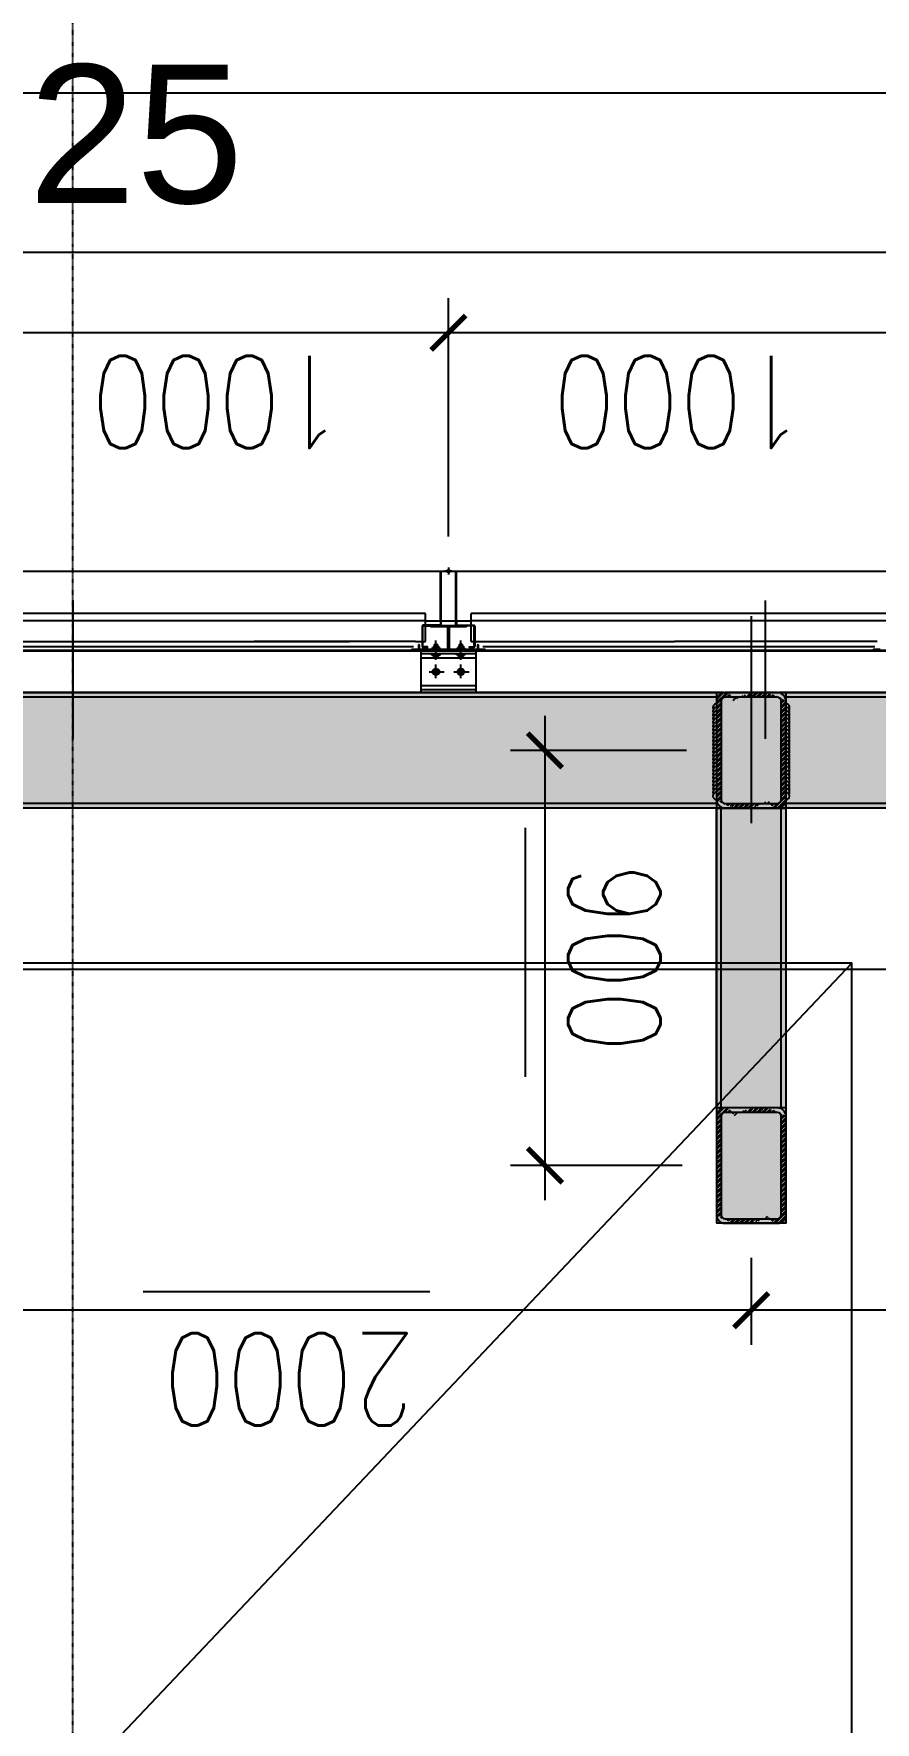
# Model space of a CAD drawing. Header units: millimetres. Extents: x 464 to 50148, y 310 to 56051.
# Drawn here: x 29175 to 30998, y 37188 to 40847 of the extents above; entities that cross this region are included whole.
import ezdxf

# ---------------------------------------------------------------- set-up
doc = ezdxf.new("R2010")
doc.units = ezdxf.units.MM
doc.linetypes.add('DASH', pattern=[0.35, 0.25, -0.1])
doc.linetypes.add('DASHDOT', pattern=[1, 0.5, -0.25, 0, -0.25])
doc.layers.get('0').update_dxf_attribs({"color": 8})
doc.layers.get('Defpoints').update_dxf_attribs({"color": 8})
for name, color, linetype in [('COL-10 Rev j', 8, 'Continuous'), ('COL-228 Rev j', 8, 'Continuous'), ('DIM', 8, 'Continuous'), ('DLN020__', 8, 'DASHDOT'), ('DLN030', 8, 'Continuous'), ('DLN280__', 8, 'Continuous'), ('DLN314__', 8, 'Continuous'), ('LOUVRE_MULLION', 8, 'Continuous'), ('USER', 8, 'Continuous')]:
    doc.layers.add(name, color=color, linetype=linetype)
doc.styles.add('SIMPLEX', font='SIMPLEX.shx', dxfattribs={"width": 0.8, "bigfont": 'chineset.shx'})
doc.styles.add('SWIS721LT450', font='swissl.ttf')
doc.dimstyles.new('HKDT-70', dxfattribs={"dimscale": 70, "dimtxt": 4, "dimasz": 1.5, "dimexe": 1.5, "dimexo": 1.5, "dimgap": 1, "dimtad": 1, "dimdec": 0, "dimlfac": 1, "dimdsep": 46, "dimtxsty": 'SIMPLEX', "dimblk": 'ARCHTICK', "dimcen": 1, "dimdle": 1.5, "dimclrd": 256, "dimclre": 256, "dimclrt": 256, "dimadec": 1, "dimazin": 3, "dimtfac": 1, "dimtdec": 0, "dimtix": 1, "dimtmove": 2, "dimatfit": 0, "dimfxl": 3, "dimlwd": -1, "dimlwe": -1, "dimarcsym": 0})
doc.dimstyles.new('INTDIM', dxfattribs={"dimscale": 200, "dimtxt": 2.25, "dimasz": 1.5, "dimexe": 1, "dimexo": 0, "dimgap": 1, "dimtad": 1, "dimdec": 0, "dimrnd": 1, "dimzin": 1, "dimdsep": 46, "dimtxsty": 'SWIS721LT450', "dimcen": 1, "dimclrd": 256, "dimclre": 256, "dimclrt": 256, "dimaunit": 1, "dimadec": 3, "dimazin": 0, "dimtfac": 1, "dimtdec": 0, "dimtix": 1, "dimtmove": 2, "dimatfit": 0, "dimfxl": 1, "dimtolj": 1, "dimtzin": 0, "dimarcsym": 0})

# ---------------------------------------------------------------- blocks, each defined once
blk = doc.blocks.new('DIMARR')
for p, q in [((-1, 0.25), (0, 0)), ((-1, 0), (0, 0)), ((0, 0), (-1, -0.25))]:
    blk.add_line(p, q)
blk = doc.blocks.new('*D140')
at = {"layer": 'Defpoints', "color": 0, "transparency": 16777216}
for p in [(37659.5, 40374.4), (20434.5, 39776.7), (37659.5, 39776.7)]:
    blk.add_point(p, dxfattribs=at)
at = {"layer": 'DLN030', "lineweight": -2, "transparency": 16777216}
for p, q in [((20434.5, 39976.7), (20434.5, 40574.4)), ((37659.5, 39976.7), (37659.5, 40574.4)), ((20634.5, 40374.4), (37459.5, 40374.4))]:
    blk.add_line(p, q, dxfattribs=at)
at = {"layer": 'DLN030', "lineweight": -2, "transparency": 16777216, "xscale": 200, "yscale": 200, "zscale": 200, "rotation": 180}
blk.add_blockref('DIMARR', (20434.5, 40374.4), dxfattribs=at)
at = {"layer": 'DLN030', "lineweight": -2, "transparency": 16777216, "xscale": 200, "yscale": 200, "zscale": 200}
blk.add_blockref('DIMARR', (37659.5, 40374.4), dxfattribs=at)
at = {"layer": 'DLN030', "transparency": 16777216, "insert": (29047, 40628.6), "char_height": 300, "attachment_point": 5, "style": 'SWIS721LT450'}
blk.add_mtext('\\A1;17225', dxfattribs=at)
blk = doc.blocks.new('250X150X10')
at = {"ltscale": 100}
h = blk.add_hatch(dxfattribs=at)
h.set_pattern_fill('ANSI32', color=256, scale=20, style=0)
h.set_pattern_definition([(45, (0, 0), (-5.30330086, 5.30330086), []), (45, (3.5355, 0), (-5.30330086, 5.30330086), [])])
h.paths.add_polyline_path([(-55896.1, -430690.8), (-55896.1, -430476.8, 0.315789), (-56010.1, -430476.8, 1), (-56046.1, -430476.8), (-56046.1, -430690.8, 0.315789), (-55932.1, -430690.8, 1)])
h.paths.add_polyline_path([(-56028.1, -430698.8), (-55914.1, -430698.8, 0.414214), (-55906.1, -430690.8), (-55906.1, -430476.8, 0.414214), (-55914.1, -430468.8), (-56028.1, -430468.8, 0.414214), (-56036.1, -430476.8), (-56036.1, -430690.8, 0.414214)], flags=16)
for points in [[(-56028.1, -430708.8), (-55914.1, -430708.8, 0.414214), (-55896.1, -430690.8), (-55896.1, -430476.8, 0.414214), (-55914.1, -430458.8), (-56028.1, -430458.8, 0.414214), (-56046.1, -430476.8), (-56046.1, -430690.8, 0.414214)], [(-56028.1, -430698.8), (-55914.1, -430698.8, 0.414214), (-55906.1, -430690.8), (-55906.1, -430476.8, 0.414214), (-55914.1, -430468.8), (-56028.1, -430468.8, 0.414214), (-56036.1, -430476.8), (-56036.1, -430690.8, 0.414214)]]:
    blk.add_lwpolyline(points, format="xyb", close=True)
blk = doc.blocks.new('cp')
at = {"layer": 'USER'}
h = blk.add_hatch(color=256, dxfattribs=at)
h.paths.add_polyline_path([(0, 0), (1, 0, 0.414214), (0, 1)])
h.paths.add_polyline_path([(0, 0), (-1, 0, 0.414214), (0, -1)])
for p, q in [((-2.5, 0), (2.5, 0)), ((0, -2.5), (0, 2.5))]:
    blk.add_line(p, q, dxfattribs=at)
blk.add_circle((0, 0), 1, dxfattribs=at)
blk = doc.blocks.new('hanfeng8')
for centre, start, end in [((-134175.9, -434457.1), 90, 270), ((-134175.9, -434465.1), 150, 270), ((-134175.9, -434473.1), 150, 270), ((-134025.9, -434457.1), 270, 90), ((-134025.9, -434465.1), 270, 30), ((-134025.9, -434473.1), 270, 30), ((-134175.9, -434481.1), 150, 270), ((-134175.9, -434489.1), 150, 270), ((-134175.9, -434497.1), 150, 270), ((-134175.9, -434505.1), 150, 270), ((-134025.9, -434481.1), 270, 30), ((-134025.9, -434489.1), 270, 30), ((-134025.9, -434497.1), 270, 30), ((-134025.9, -434505.1), 270, 30), ((-134175.9, -434513.1), 150, 270), ((-134175.9, -434521.1), 150, 270), ((-134175.9, -434529.1), 150, 270), ((-134175.9, -434537.1), 150, 270), ((-134175.9, -434545.1), 150, 270), ((-134025.9, -434513.1), 270, 30), ((-134025.9, -434521.1), 270, 30), ((-134025.9, -434529.1), 270, 30), ((-134025.9, -434537.1), 270, 30), ((-134025.9, -434545.1), 270, 30), ((-134175.9, -434553.1), 150, 270), ((-134175.9, -434561.1), 150, 270), ((-134175.9, -434569.1), 150, 270), ((-134175.9, -434577.1), 150, 270), ((-134025.9, -434553.1), 270, 30), ((-134025.9, -434561.1), 270, 30), ((-134025.9, -434569.1), 270, 30), ((-134025.9, -434577.1), 270, 30), ((-134175.9, -434585.1), 150, 270), ((-134175.9, -434593.1), 150, 270), ((-134175.9, -434601.1), 150, 270), ((-134175.9, -434609.1), 150, 270), ((-134175.9, -434617.1), 150, 270), ((-134025.9, -434585.1), 270, 30), ((-134025.9, -434593.1), 270, 30), ((-134025.9, -434601.1), 270, 30), ((-134025.9, -434609.1), 270, 30), ((-134025.9, -434617.1), 270, 30), ((-134175.9, -434625.1), 150, 270), ((-134175.9, -434633.1), 150, 270), ((-134175.9, -434641.1), 150, 270), ((-134175.9, -434649.1), 150, 270), ((-134025.9, -434625.1), 270, 30), ((-134025.9, -434633.1), 270, 30), ((-134025.9, -434641.1), 270, 30), ((-134025.9, -434649.1), 270, 30)]:
    blk.add_arc(centre, 8, start, end)
blk = doc.blocks.new('_ArchTick')
at = {"color": 0, "linetype": 'ByBlock', "const_width": 0.15}
blk.add_lwpolyline([(-0.5, -0.5), (0.5, 0.5)], dxfattribs=at)
blk = doc.blocks.new('*D44')
at = {"layer": 'Defpoints', "color": 0, "linetype": 'ByBlock', "transparency": 16777216}
for p in [(7341.9, 1601.9), (5941.9, 1413.5), (7341.9, 1413.5)]:
    blk.add_point(p, dxfattribs=at)
at = {"layer": 'DIM', "color": 6, "transparency": 16777216}
for p, q in [((5941.9, 1488.5), (5941.9, 1676.9)), ((7341.9, 1488.5), (7341.9, 1676.9)), ((5866.9, 1601.9), (7416.9, 1601.9))]:
    blk.add_line(p, q, dxfattribs=at)
at = {"layer": 'DIM', "color": 6, "linetype": 'ByBlock', "transparency": 16777216, "xscale": 75, "yscale": 75, "zscale": 75, "rotation": 180}
blk.add_blockref('_ArchTick', (5941.9, 1601.9), dxfattribs=at)
at = {"layer": 'DIM', "color": 6, "linetype": 'ByBlock', "transparency": 16777216, "xscale": 75, "yscale": 75, "zscale": 75}
blk.add_blockref('_ArchTick', (7341.9, 1601.9), dxfattribs=at)
at = {"layer": 'DIM', "color": 4, "linetype": 'ByBlock', "transparency": 16777216, "insert": (6641.9, 1751.9), "char_height": 200, "attachment_point": 5, "style": 'SIMPLEX'}
blk.add_mtext('1400', dxfattribs=at)
blk = doc.blocks.new('*D45')
at = {"layer": 'Defpoints', "color": 0, "linetype": 'ByBlock', "transparency": 16777216}
for p in [(9341.9, 1601.9), (7341.9, 1413.5), (9341.9, 1413.5)]:
    blk.add_point(p, dxfattribs=at)
at = {"layer": 'DIM', "color": 6, "transparency": 16777216}
for p, q in [((7341.9, 1488.5), (7341.9, 1676.9)), ((9341.9, 1488.5), (9341.9, 1676.9)), ((7266.9, 1601.9), (9416.9, 1601.9))]:
    blk.add_line(p, q, dxfattribs=at)
at = {"layer": 'DIM', "color": 6, "linetype": 'ByBlock', "transparency": 16777216, "xscale": 75, "yscale": 75, "zscale": 75, "rotation": 180}
blk.add_blockref('_ArchTick', (7341.9, 1601.9), dxfattribs=at)
at = {"layer": 'DIM', "color": 6, "linetype": 'ByBlock', "transparency": 16777216, "xscale": 75, "yscale": 75, "zscale": 75}
blk.add_blockref('_ArchTick', (9341.9, 1601.9), dxfattribs=at)
at = {"layer": 'DIM', "color": 4, "linetype": 'ByBlock', "transparency": 16777216, "insert": (8341.9, 1751.9), "char_height": 200, "attachment_point": 5, "style": 'SIMPLEX'}
blk.add_mtext('2000', dxfattribs=at)
blk = doc.blocks.new('*D49')
at = {"layer": 'Defpoints', "color": 0, "linetype": 'DASH', "ltscale": 300, "transparency": 16777216}
for p in [(6997.9, 0), (7997.9, 0), (7997.9, -516.4)]:
    blk.add_point(p, dxfattribs=at)
at = {"layer": 'LOUVRE_MULLION', "color": 6, "ltscale": 300, "transparency": 16777216}
for p, q in [((6997.9, -75), (6997.9, -591.4)), ((7997.9, -75), (7997.9, -591.4)), ((6922.9, -516.4), (8072.9, -516.4))]:
    blk.add_line(p, q, dxfattribs=at)
at = {"layer": 'LOUVRE_MULLION', "color": 6, "linetype": 'DASH', "ltscale": 300, "transparency": 16777216, "xscale": 75, "yscale": 75, "zscale": 75, "rotation": 180}
blk.add_blockref('_ArchTick', (6997.9, -516.4), dxfattribs=at)
at = {"layer": 'LOUVRE_MULLION', "color": 6, "linetype": 'DASH', "ltscale": 300, "transparency": 16777216, "xscale": 75, "yscale": 75, "zscale": 75}
blk.add_blockref('_ArchTick', (7997.9, -516.4), dxfattribs=at)
at = {"layer": 'LOUVRE_MULLION', "color": 4, "linetype": 'DASH', "ltscale": 300, "transparency": 16777216, "insert": (7497.9, -366.4), "char_height": 200, "attachment_point": 5, "style": 'SIMPLEX'}
blk.add_mtext('1000', dxfattribs=at)
blk = doc.blocks.new('*D50')
at = {"layer": 'Defpoints', "color": 0, "linetype": 'DASH', "ltscale": 300, "transparency": 16777216}
for p in [(7997.9, 0), (8997.9, 0), (8997.9, -516.4)]:
    blk.add_point(p, dxfattribs=at)
at = {"layer": 'LOUVRE_MULLION', "color": 6, "ltscale": 300, "transparency": 16777216}
for p, q in [((7997.9, -75), (7997.9, -591.4)), ((8997.9, -75), (8997.9, -591.4)), ((7922.9, -516.4), (9072.9, -516.4))]:
    blk.add_line(p, q, dxfattribs=at)
at = {"layer": 'LOUVRE_MULLION', "color": 6, "linetype": 'DASH', "ltscale": 300, "transparency": 16777216, "xscale": 75, "yscale": 75, "zscale": 75, "rotation": 180}
blk.add_blockref('_ArchTick', (7997.9, -516.4), dxfattribs=at)
at = {"layer": 'LOUVRE_MULLION', "color": 6, "linetype": 'DASH', "ltscale": 300, "transparency": 16777216, "xscale": 75, "yscale": 75, "zscale": 75}
blk.add_blockref('_ArchTick', (8997.9, -516.4), dxfattribs=at)
at = {"layer": 'LOUVRE_MULLION', "color": 4, "linetype": 'DASH', "ltscale": 300, "transparency": 16777216, "insert": (8497.9, -366.4), "char_height": 200, "attachment_point": 5, "style": 'SIMPLEX'}
blk.add_mtext('1000', dxfattribs=at)
blk = doc.blocks.new('*D61')
at = {"layer": 'Defpoints', "color": 0, "linetype": 'ByBlock', "transparency": 16777216}
for p in [(7416.9, 1288.5), (7788.8, 1288.5), (7406.9, 388.5)]:
    blk.add_point(p, dxfattribs=at)
at = {"layer": 'DIM', "color": 6, "transparency": 16777216}
for p, q in [((7788.8, 313.5), (7788.8, 1363.5)), ((7491.9, 1288.5), (7863.8, 1288.5)), ((7481.9, 388.5), (7863.8, 388.5))]:
    blk.add_line(p, q, dxfattribs=at)
at = {"layer": 'DIM', "color": 6, "linetype": 'ByBlock', "transparency": 16777216, "xscale": 75, "yscale": 75, "zscale": 75}
for p, rotation in [((7788.8, 1288.5), 90), ((7788.8, 388.5), 270)]:
    blk.add_blockref('_ArchTick', p, dxfattribs=dict(at, rotation=rotation))
at = {"layer": 'DIM', "color": 4, "linetype": 'ByBlock', "transparency": 16777216, "insert": (7638.8, 838.5), "char_height": 200, "attachment_point": 5, "rotation": 90, "style": 'SIMPLEX'}
blk.add_mtext('900', dxfattribs=at)
blk = doc.blocks.new('A$C7E8B1C4A')
for p, q in [((6001.9, 513.5), (7281.9, 513.5)), ((7341.9, 97.5), (7341.9, 546.5)), ((7401.9, 513.5), (9281.9, 513.5)), ((6001.9, 263.5), (7281.9, 263.5)), ((7401.9, 263.5), (9281.9, 263.5)), ((7937.9, 263.5), (8057.9, 263.5))]:
    blk.add_line(p, q)
blk.add_lwpolyline([(7266.9, 1163.5), (7416.9, 1163.5), (7416.9, 513.5), (7266.9, 513.5)], close=True)
at = {"layer": 'LOUVRE_MULLION'}
for p, q in [((6015, 503.5), (7268.8, 503.5)), ((7415, 503.5), (9268.8, 503.5)), ((6015, 273.5), (7268.8, 273.5)), ((7415, 273.5), (9268.8, 273.5)), ((7937.9, 263.5), (7937.9, 173.5)), ((7937.9, 257.5), (8057.9, 257.5)), ((8057.9, 173.5), (8057.9, 263.5)), ((7937.9, 248.5), (8057.9, 248.5)), ((7970.9, 232.3), (7970.9, 202.4)), ((8024.9, 232.3), (8024.9, 202.4)), ((7937.9, 188.5), (8057.9, 188.5)), ((7986.1, 218.5), (7953.2, 218.5)), ((7965.4, 185.3), (7965.4, 181.6)), ((7966.8, 185.6), (7975, 185.6)), ((7968.2, 185.3), (7968.2, 181.6)), ((7970.9, 192.3), (7970.9, 150.8)), ((7973.7, 185.3), (7973.7, 181.6)), ((7976.4, 185.3), (7976.4, 181.6)), ((8040, 218.5), (8007.1, 218.5)), ((8019.4, 185.3), (8019.4, 181.6)), ((8029, 185.6), (8020.7, 185.6)), ((8022.1, 185.3), (8022.1, 181.6)), ((8024.9, 192.3), (8024.9, 150.8)), ((8027.6, 185.3), (8027.6, 181.6)), ((8030.4, 185.3), (8030.4, 181.6)), ((6212.5, 173.5), (7508.2, 173.5)), ((6212.5, 171.9), (7508.2, 171.9)), ((7069.4, 152.5), (7508.2, 152.5)), ((7073.9, 164.5), (7508.2, 164.5)), ((7508.2, 173.5), (8418.5, 173.5)), ((7508.2, 171.9), (8418.5, 171.9)), ((7508.2, 164.5), (7923.3, 164.5)), ((7948.5, 152.5), (7508.2, 152.5)), ((7937.9, 179.5), (8057.9, 179.5)), ((7937.9, 173.5), (8057.9, 173.5)), ((7948.5, 152.5), (7948.5, 92)), ((7961.4, 181.6), (7980.5, 181.6)), ((7961.4, 181.6), (7961.4, 179.5)), ((7980.5, 179.5), (7961.4, 179.5)), ((7961.4, 170), (7980.5, 170)), ((7961.4, 170), (7980.5, 170)), ((7961.4, 168), (7961.4, 170)), ((7980.5, 168), (7961.4, 168)), ((7963.5, 168), (7963.5, 166)), ((7963.5, 166), (7978.4, 166)), ((7965.4, 162.4), (7965.4, 165.7)), ((7975.1, 162), (7966.8, 162)), ((7967.9, 162), (7967.9, 158.8)), ((7967.9, 158.8), (7973.9, 158.8)), ((7967.9, 158.8), (7968.4, 158.3)), ((7968.2, 165.7), (7968.2, 162.4)), ((7968.4, 162), (7968.4, 158.3)), ((7968.4, 158.3), (7973.4, 158.3)), ((7973.4, 162), (7973.4, 158.3)), ((7973.4, 158.3), (7973.9, 158.8)), ((7973.7, 165.7), (7973.7, 162.4)), ((7973.9, 162), (7973.9, 158.8)), ((7976.4, 162.4), (7976.4, 165.7)), ((7978.4, 168), (7978.4, 166)), ((7980.5, 181.6), (7980.5, 179.5)), ((7980.5, 168), (7980.5, 170)), ((8034.4, 181.6), (8015.3, 181.6)), ((8015.3, 181.6), (8015.3, 179.5)), ((8015.3, 179.5), (8034.4, 179.5)), ((8034.4, 170), (8015.3, 170)), ((8034.4, 170), (8015.3, 170)), ((8015.3, 168), (8015.3, 170)), ((8015.3, 168), (8034.4, 168)), ((8017.4, 168), (8017.4, 166)), ((8032.3, 166), (8017.4, 166)), ((8019.4, 162.4), (8019.4, 165.7)), ((8020.7, 162), (8029, 162)), ((8021.9, 162), (8021.9, 158.8)), ((8027.9, 158.8), (8021.9, 158.8)), ((8022.4, 158.3), (8021.9, 158.8)), ((8022.1, 165.7), (8022.1, 162.4)), ((8022.4, 162), (8022.4, 158.3)), ((8027.4, 158.3), (8022.4, 158.3)), ((8027.4, 162), (8027.4, 158.3)), ((8027.9, 158.8), (8027.4, 158.3)), ((8027.6, 165.7), (8027.6, 162.4)), ((8027.9, 162), (8027.9, 158.8)), ((8030.4, 162.4), (8030.4, 165.7)), ((8032.3, 168), (8032.3, 166)), ((8034.4, 181.6), (8034.4, 179.5)), ((8034.4, 168), (8034.4, 170)), ((8047.3, 152.5), (8047.3, 92)), ((8069.4, 152.5), (8047.3, 152.5)), ((8069.4, 152.5), (8418.5, 152.5)), ((8073.9, 164.5), (8418.5, 164.5)), ((8212.5, 173.5), (9508.2, 173.5)), ((8212.5, 171.9), (9508.2, 171.9)), ((8212.5, 164.5), (8923.3, 164.5)), ((8948.5, 152.5), (8212.5, 152.5)), ((7047.3, 107.5), (7508.2, 107.5)), ((7047.3, 92), (7508.2, 92)), ((7508.2, 107.5), (7948.5, 107.5)), ((7508.2, 92), (7948.5, 92)), ((8047.3, 107.5), (7948.5, 107.5)), ((7980.4, 107.5), (7980.4, 0)), ((7981.9, 107.5), (7981.9, 0)), ((8013.9, 107.5), (8013.9, 0)), ((8015.4, 107.5), (8015.4, 0)), ((8047.3, 107.5), (8418.5, 107.5)), ((8047.3, 92), (8418.5, 92)), ((8212.5, 107.5), (8948.5, 107.5)), ((8212.5, 92), (8948.5, 92)), ((7508.2, 0), (6212.5, 0)), ((8418.5, 0), (7508.2, 0)), ((9508.2, 0), (8212.5, 0))]:
    blk.add_line(p, q, dxfattribs=at)
for points in [[(7276.9, 1163.5), (7276.9, 513.5)], [(7406.9, 1163.5), (7406.9, 513.5)]]:
    blk.add_lwpolyline(points, dxfattribs=at)
for points in [[(7964.4, 218.5), (7967.7, 224.1), (7974.2, 224.1), (7977.4, 218.5), (7974.2, 212.9), (7967.7, 212.9)], [(8018.4, 218.5), (8021.6, 224.1), (8028.1, 224.1), (8031.3, 218.5), (8028.1, 212.9), (8021.6, 212.9)]]:
    blk.add_lwpolyline(points, close=True, dxfattribs=at)
for points in [[(7062.9, 169.9), (7076.9, 169.9, 0.414214), (7077.9, 170.9), (7077.9, 170.9, 0.414214), (7076.9, 171.9), (6918.9, 171.9, 0.414214)], [(7980.4, 107.5), (7980.4, 115.4, 0.414214), (7978.9, 116.9), (7943.9, 116.9, -0.414214), (7940.9, 119.9), (7940.9, 162.5, -0.414214), (7943.9, 165.5), (7952.4, 165.5), (7952.4, 164), (7943.9, 164, 0.414214), (7942.4, 162.5), (7942.4, 119.9, 0.414214), (7943.9, 118.4), (7978.9, 118.4, -0.414214), (7981.9, 115.4), (7981.9, 107.5)], [(8015.4, 107.5), (8015.4, 115.4, -0.414214), (8016.9, 116.9), (8051.9, 116.9, 0.414214), (8054.9, 119.9), (8054.9, 162.5, 0.414214), (8051.9, 165.5), (8043.4, 165.5), (8043.4, 164), (8051.9, 164, -0.414214), (8053.4, 162.5), (8053.4, 119.9, -0.414214), (8051.9, 118.4), (8016.9, 118.4, 0.414214), (8013.9, 115.4), (8013.9, 107.5)]]:
    blk.add_lwpolyline(points, format="xyb", dxfattribs=at)
blk.add_lwpolyline([(7959.9, 118.4), (8035.9, 118.4, 0.414214), (8036.9, 119.4), (8036.9, 119.4, 0.414214), (8035.9, 120.4), (8000.4, 120.4, -0.414214), (7999.9, 120.9), (7999.9, 169.4, -0.414214), (8000.4, 169.9), (8060.9, 169.9), (8060.9, 160.9, 0.414214), (8061.9, 159.9), (8061.9, 159.9, 0.414214), (8062.9, 160.9), (8062.9, 169.9), (8076.9, 169.9, 0.414214), (8077.9, 170.9), (8077.9, 170.9, 0.414214), (8076.9, 171.9), (7918.9, 171.9, 0.414214), (7917.9, 170.9), (7917.9, 170.9, 0.414214), (7918.9, 169.9), (7932.9, 169.9), (7932.9, 160.9, 0.414214), (7933.9, 159.9), (7933.9, 159.9, 0.414214), (7934.9, 160.9), (7934.9, 169.9), (7995.4, 169.9, -0.414214), (7995.9, 169.4), (7995.9, 120.9, -0.414214), (7995.4, 120.4), (7959.9, 120.4, 0.414214), (7958.9, 119.4), (7958.9, 119.4, 0.414214)], format="xyb", close=True, dxfattribs=at)
for centre, radius in [((7970.9, 218.5), 7.2), ((7970.9, 218.5), 6.48), ((7970.9, 218.5), 2.88), ((8024.9, 218.5), 7.2), ((8024.9, 218.5), 6.48), ((8024.9, 218.5), 2.88)]:
    blk.add_circle(centre, radius, dxfattribs=at)
for centre, radius, start, end in [((7970.9, 218.5), 3.6, 322.6164, 307.8882), ((8024.9, 218.5), 3.6, 322.6164, 307.8882), ((7966.8, 182.8), 2.87, 61.701, 118.4525), ((7970.9, 174.7), 10.9, 75.3319, 104.6669), ((7975.1, 182.8), 2.87, 61.5448, 118.2963), ((8020.7, 182.8), 2.87, 61.7037, 118.4552), ((8024.9, 174.7), 10.9, 75.3331, 104.6681), ((8029, 182.8), 2.87, 61.5475, 118.299), ((7966.8, 163.1), 2.87, 61.701, 118.4525), ((7966.8, 164.9), 2.87, 241.5448, 298.2963), ((7970.9, 155.1), 10.9, 75.3319, 104.6669), ((7970.9, 172.9), 10.9, 255.3319, 284.6669), ((7975.1, 163.1), 2.87, 61.5448, 118.2963), ((7975.1, 164.9), 2.87, 241.701, 298.4525), ((8020.7, 163.1), 2.87, 61.7037, 118.4552), ((8020.7, 164.9), 2.87, 241.5475, 298.299), ((8024.9, 155.1), 10.9, 75.3331, 104.6681), ((8024.9, 172.9), 10.9, 255.3331, 284.6681), ((8029, 163.1), 2.87, 61.5475, 118.299), ((8029, 164.9), 2.87, 241.7037, 298.4552)]:
    blk.add_arc(centre, radius, start, end, dxfattribs=at)
for name, p in [('250X150X10', (63313, 431872.3)), ('250X150X10', (63313, 430972.3)), ('hanfeng8', (141442.8, 434944.6))]:
    blk.add_blockref(name, p)
at = {"layer": 'LOUVRE_MULLION', "xscale": 3, "yscale": 3, "zscale": 3}
blk.add_blockref('cp', (7997.9, 0), dxfattribs=at)
at = {"layer": 'DIM'}
for base, p1, p2, picture, middle in [((7341.9, 1601.9), (5941.9, 1413.5), (7341.9, 1413.5), '*D44', (6641.9, 1751.9)), ((9341.9, 1601.9), (7341.9, 1413.5), (9341.9, 1413.5), '*D45', (8341.9, 1751.9))]:
    dim = blk.add_linear_dim(base=base, p1=p1, p2=p2, dimstyle='HKDT-70', override={"dimscale": 50}, dxfattribs=at)
    dim.commit()
    dim.dimension.update_dxf_attribs({"geometry": picture, "text_midpoint": middle})
dim = blk.add_linear_dim(base=(7788.8, 1288.5), p1=(7406.9, 388.5), p2=(7416.9, 1288.5), angle=90, dimstyle='HKDT-70', override={"dimscale": 50}, dxfattribs=at)
dim.commit()
dim.dimension.update_dxf_attribs({"geometry": '*D61', "text_midpoint": (7638.8, 838.5)})
at = {"layer": 'LOUVRE_MULLION', "ltscale": 300}
for base, p1, p2, picture, middle in [((7997.9, -516.4), (6997.9, 0), (7997.9, 0), '*D49', (7497.9, -366.4)), ((8997.9, -516.4), (7997.9, 0), (8997.9, 0), '*D50', (8497.9, -366.4))]:
    dim = blk.add_linear_dim(base=base, p1=p1, p2=p2, dimstyle='HKDT-70', override={"dimscale": 50}, dxfattribs=at)
    dim.commit()
    dim.dimension.update_dxf_attribs({"geometry": picture, "text_midpoint": middle})

msp = doc.modelspace()

# ---------------------------------------------------------------- hatches: boundary and pattern name
at = {"layer": 'COL-228 Rev j', "ltscale": 100}
h = msp.add_hatch(color=256, dxfattribs=at)
h.dxf.hatch_style = 1
h.paths.add_polyline_path([(23250.8, 39419.5), (37809.5, 39419.5), (37809.5, 28767.6), (37559.5, 28846.1), (37559.5, 39169.5), (23201.7, 39169.5)])
h = msp.add_hatch(color=256, dxfattribs=at)
h.dxf.hatch_style = 1
h.paths.add_polyline_path([(30654.7, 39419.5), (30804.7, 39419.5), (30804.7, 38269.5), (30654.7, 38269.5)])

# ---------------------------------------------------------------- linework, layer by layer
at = {"layer": 'COL-10 Rev j', "ltscale": 100}
for points in [[(30239.6, 39126.3), (30239.6, 38587.1)], [(29412, 38121.7), (30033, 38121.7)]]:
    msp.add_lwpolyline(points, dxfattribs=at)
at = {"layer": 'COL-228 Rev j', "ltscale": 100}
for points in [[(23250.8, 39419.5), (37809.5, 39419.5), (37809.5, 28767.6), (37559.5, 28846.1), (37559.5, 39169.5), (23201.7, 39169.5)], [(30654.7, 39419.5), (30804.7, 39419.5), (30804.7, 38269.5), (30654.7, 38269.5)]]:
    msp.add_lwpolyline(points, close=True, dxfattribs=at)
at = {"layer": 'DLN020__'}
msp.add_line((29259.5, 6669.5), (29259.5, 51919.5), dxfattribs=at)
at = {"layer": 'DLN280__'}
for p, q in [((30947.5, 38833.2), (26097.5, 33709.5)), ((36659.5, 38819.5), (20509.5, 38819.5))]:
    msp.add_line(p, q, dxfattribs=at)
msp.add_lwpolyline([(26097.5, 33709.5), (30947.5, 33709.5), (30947.5, 38833.2), (26097.5, 38833.2)], close=True, dxfattribs=at)
at = {"layer": 'DLN314__', "ltscale": 0.03}
for p, q in [((29259.5, 39619.5), (29259.5, 39319.5)), ((30759.5, 39619.5), (30759.5, 39319.5))]:
    msp.add_line(p, q, dxfattribs=at)
at = {"layer": 'DLN314__'}
msp.add_lwpolyline([(24371.2, 45219.5), (29109.5, 45219.5), (29109.5, 40719.5), (39059.5, 40719.5)], dxfattribs=at)

# ---------------------------------------------------------------- block references
at = {"layer": 'DLN314__', "rotation": 180}
msp.add_blockref('A$C7E8B1C4A', (38071.5, 39683), dxfattribs=at)

# ---------------------------------------------------------------- dimensions: what is measured, and where the dimension line sits
at = {"layer": 'DLN030'}
dim = msp.add_linear_dim(base=(37659.5, 40374.4), p1=(20434.5, 39776.7), p2=(37659.5, 39776.7), dimstyle='INTDIM', override={"dimscale": 1, "dimtxt": 300, "dimasz": 200, "dimexe": 200, "dimexo": 200, "dimgap": 100, "dimrnd": 0, "dimzin": 0, "dimblk": 'DIMARR', "dimcen": 200, "dimclrt": 256}, dxfattribs=at)
dim.commit()
dim.dimension.update_dxf_attribs({"geometry": '*D140', "text_midpoint": (29047, 40628.6)})

doc.saveas('drawing.dxf')
